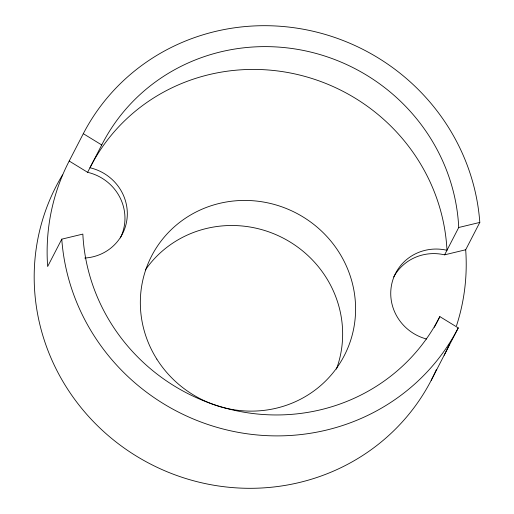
<?xml version="1.0" encoding="UTF-8"?>
<svg xmlns="http://www.w3.org/2000/svg" width="514" height="514" viewBox="0 0 514 514"><rect width="100%" height="100%" fill="white"/><g stroke="black" fill="none" stroke-linecap="round" stroke-linejoin="round"><path stroke-width="0.77" d="M431.214 380.321L458.27 327.9L439.843 316.611A189.595 182.701 27.3 0 1 232.81 409.966A189.595 182.701 27.3 0 1 82.844 234.088L61.77 239.164L47.654 266.509A211.138 203.46 27.3 0 1 69.191 161.03L83.307 133.679A211.138 203.46 27.3 0 1 311.6 30.917A211.138 203.46 27.3 0 1 479.806 222.421L465.69 249.765A211.138 203.46 27.3 0 1 456.49 325.792M120.353 237.943A47.153 45.438 27.3 0 0 87.618 172.318L101.733 144.967A189.595 182.701 27.3 0 1 308.766 51.612A189.595 182.701 27.3 0 1 458.732 227.496L479.806 222.421M393.718 276.943A47.153 45.438 27.3 0 1 444.616 254.841L458.732 227.496M434.33 327.296L439.843 316.611M444.616 254.841L465.69 249.765M83.307 133.679L101.733 144.967M69.191 161.03L87.618 172.318M436.399 369.515A211.138 203.46 27.3 0 1 149.767 463.673A211.138 203.46 27.3 0 1 62.496 174.946M458.27 327.9A211.138 203.46 27.3 0 1 229.976 430.668A211.138 203.46 27.3 0 1 61.77 239.164M449.66 343.718A211.138 203.46 27.3 0 1 444.154 355.251M426.601 339.034A47.153 45.438 27.3 0 1 391.854 283.529A47.153 45.438 27.3 0 1 446.974 250.286A189.595 182.701 27.3 0 0 297.002 74.408A189.595 182.701 27.3 0 0 89.969 167.757A47.153 45.438 27.3 0 1 127.247 216.266A47.153 45.438 27.3 0 1 84.778 258.034M145.378 269.921A108.448 104.503 27.3 0 1 283.188 238.104A108.448 104.503 27.3 0 1 336.439 369.103M156.841 359.125A108.448 104.503 27.3 0 0 343.134 357.77A108.448 104.503 27.3 0 0 243.912 200.434A108.448 104.503 27.3 0 0 156.841 359.125"/></g></svg>
